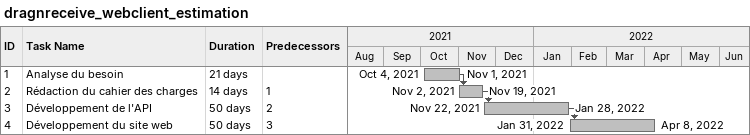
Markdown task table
dragnreceive_webclient_estimation

| ID | Task | Duration | Start | Finish | Predecessors |
|---|---|---|---|---|---|
| 1 | Analyse du besoin | 21d | 2021-10-04 | 2021-11-01 |  |
| 2 | Rédaction du cahier des charges | 14d | 2021-11-02 | 2021-11-19 | 1 |
| 3 | Développement de l'API | 50d | 2021-11-22 | 2022-01-28 | 2 |
| 4 | Développement du site web | 50d | 2022-01-31 | 2022-04-08 | 3 |
